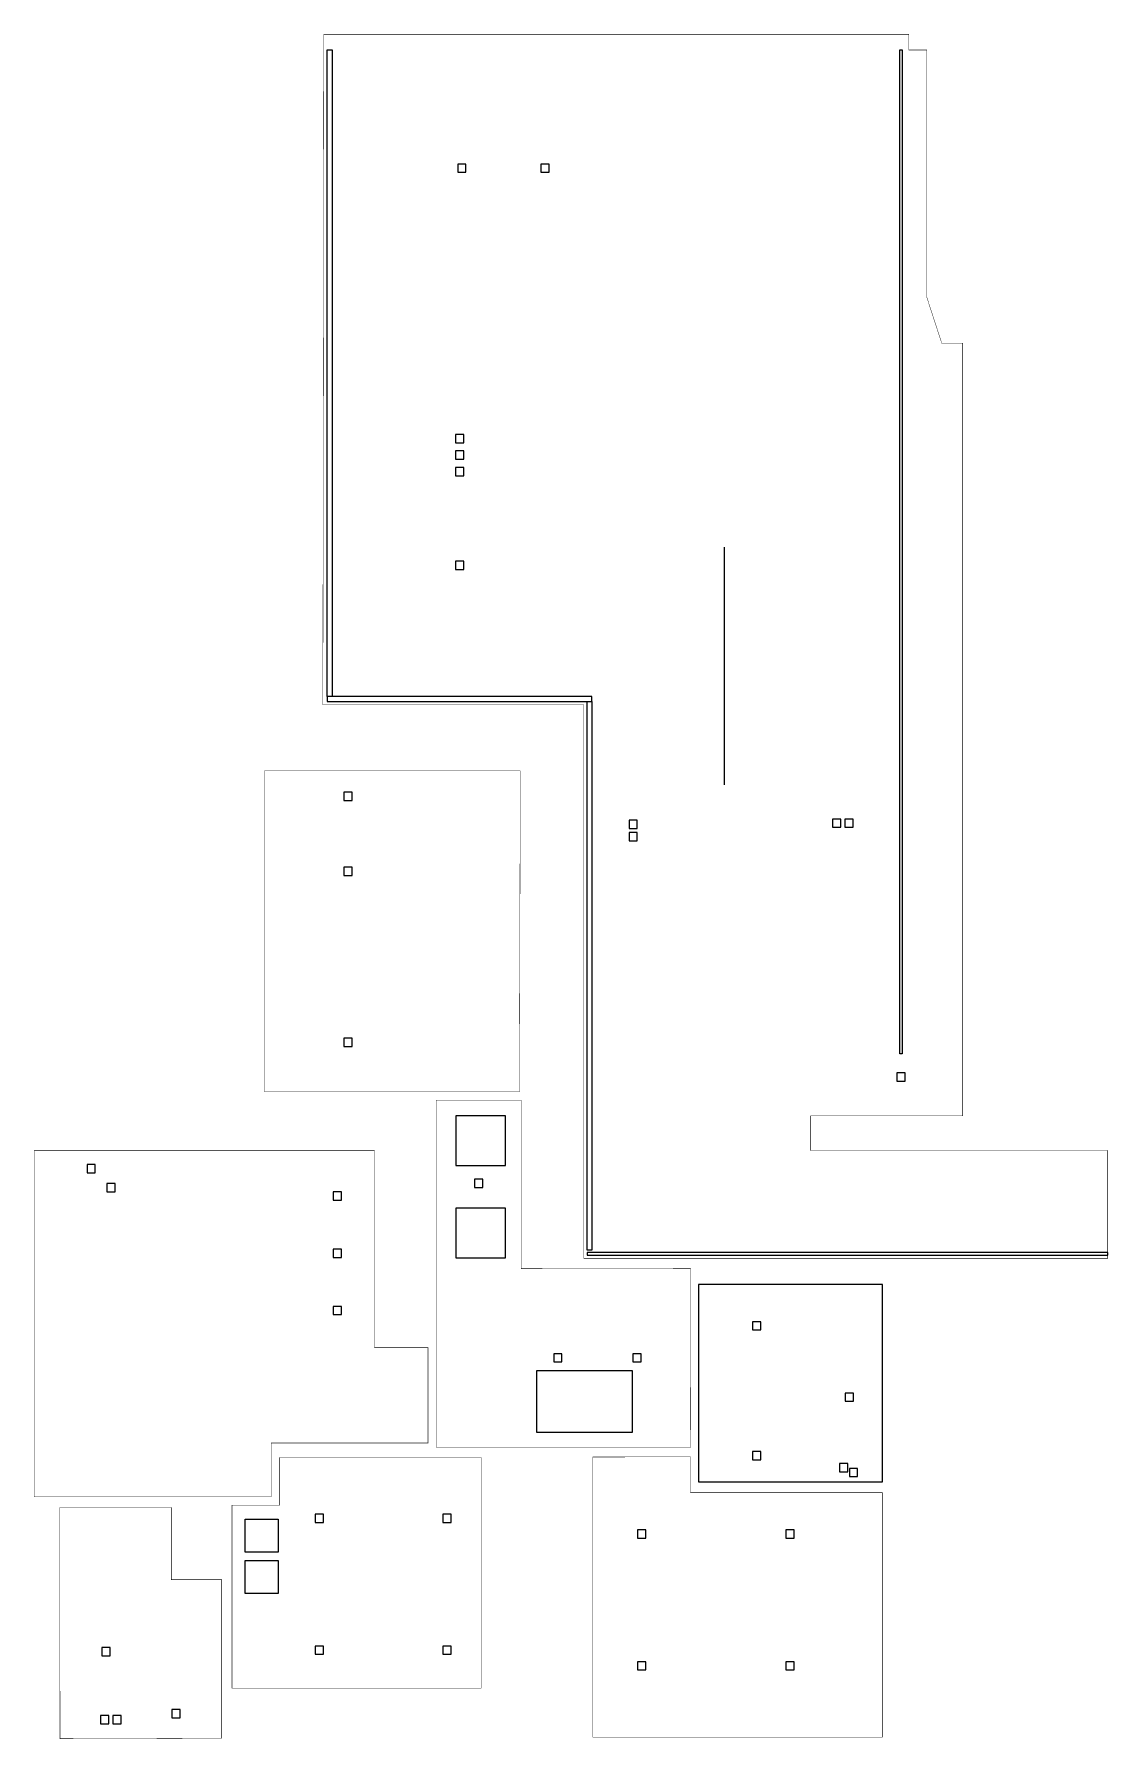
# Model space of a CAD drawing. Header units: metres. Extents: x 1002 to 14036, y 2113 to 22796.
import ezdxf

# ---------------------------------------------------------------- set-up
doc = ezdxf.new("R2010")
doc.units = ezdxf.units.M
doc.layers.add('AREE LEONARDO', color=7, linetype='Continuous')

msp = doc.modelspace()

# ---------------------------------------------------------------- linework, layer by layer
at = {"layer": 'AREE LEONARDO'}
msp.add_line((9379, 16571), (9379, 13689), dxfattribs=at)
at = {"layer": 'AREE LEONARDO', "color": 5, "const_width": 5}
for points in [[(4518, 22793), (11618, 22793), (11618, 22603), (11838, 22603), (11838, 19601), (12018, 19047), (12273, 19047), (12273, 9673), (10428, 9673), (10428, 9253), (14033, 9253), (14033, 7943), (7673, 7943), (7673, 14658), (4507, 14659)], [(6893, 9963), (3798, 9963), (3798, 13859), (6903, 13859)], [(5883, 5653), (5883, 9863), (6913, 9863), (6913, 7818), (8968, 7822), (8972, 5653)], [(1004, 9250), (5133, 9250), (5133, 6860), (5783, 6860), (5783, 5703), (3879, 5703), (3879, 5050), (1004, 5050)], [(3404, 4950), (3983, 4950), (3983, 5528), (6428, 5528), (6428, 2730), (3404, 2730)], [(11298, 5100), (8968, 5100), (8968, 5535), (7783, 5533), (7783, 2135), (11298, 2135)]]:
    msp.add_lwpolyline(points, close=True, dxfattribs=at)
at = {"layer": 'AREE LEONARDO', "color": 2}
for points in [[(4558, 22603), (4618, 22603), (4618, 14758), (4558, 14758)], [(11508, 22603), (11538, 22603), (11538, 10423), (11508, 10423)], [(6244, 21219), (6144, 21219), (6144, 21119), (6244, 21119)], [(7254, 21219), (7154, 21219), (7154, 21119), (7254, 21119)], [(6218, 17938), (6118, 17938), (6118, 17838), (6218, 17838)], [(6218, 17738), (6118, 17738), (6118, 17638), (6218, 17638)], [(6218, 17538), (6118, 17538), (6118, 17438), (6218, 17438)], [(6218, 16401), (6118, 16401), (6118, 16301), (6218, 16301)], [(4558, 14698), (7773, 14698), (7773, 14758), (4558, 14758)], [(7713, 14698), (7773, 14698), (7773, 8043), (7713, 8043)], [(4862, 13599), (4762, 13599), (4762, 13499), (4862, 13499)], [(8323, 13258), (8223, 13258), (8223, 13158), (8323, 13158)], [(10793, 13273), (10693, 13273), (10693, 13173), (10793, 13173)], [(10943, 13273), (10843, 13273), (10843, 13173), (10943, 13173)], [(8323, 13108), (8223, 13108), (8223, 13008), (8323, 13008)], [(4862, 12689), (4762, 12689), (4762, 12589), (4862, 12589)], [(4862, 10613), (4762, 10613), (4762, 10513), (4862, 10513)], [(11573, 10193), (11473, 10193), (11473, 10093), (11573, 10093)], [(1744, 9080), (1644, 9080), (1644, 8980), (1744, 8980)], [(6448, 8903), (6348, 8903), (6348, 8803), (6448, 8803)], [(1984, 8850), (1884, 8850), (1884, 8750), (1984, 8750)], [(4733, 8750), (4633, 8750), (4633, 8650), (4733, 8650)], [(4733, 8055), (4633, 8055), (4633, 7955), (4733, 7955)], [(7713, 7983), (14033, 7983), (14033, 8013), (7713, 8013)], [(4733, 7360), (4633, 7360), (4633, 7260), (4733, 7260)], [(9821, 7175), (9721, 7175), (9721, 7075), (9821, 7075)], [(7409, 6786), (7309, 6786), (7309, 6686), (7409, 6686)], [(8370, 6786), (8270, 6786), (8270, 6686), (8370, 6686)], [(7102, 6581), (8262, 6581), (8262, 5832), (7102, 5832)], [(10948, 6309), (10848, 6309), (10848, 6209), (10948, 6209)], [(9821, 5600), (9721, 5600), (9721, 5500), (9821, 5500)], [(10878, 5455), (10778, 5455), (10778, 5355), (10878, 5355)], [(10998, 5395), (10898, 5395), (10898, 5295), (10998, 5295)], [(3563, 4778), (3963, 4778), (3963, 4378), (3563, 4378)], [(4513, 4840), (4413, 4840), (4413, 4740), (4513, 4740)], [(6063, 4840), (5963, 4840), (5963, 4740), (6063, 4740)], [(8426, 4650), (8326, 4650), (8326, 4550), (8426, 4550)], [(10226, 4650), (10126, 4650), (10126, 4550), (10226, 4550)], [(3563, 4278), (3963, 4278), (3963, 3878), (3563, 3878)], [(1925, 3222), (1825, 3222), (1825, 3122), (1925, 3122)], [(4513, 3240), (4413, 3240), (4413, 3140), (4513, 3140)], [(6063, 3240), (5963, 3240), (5963, 3140), (6063, 3140)], [(8426, 3050), (8326, 3050), (8326, 2950), (8426, 2950)], [(10226, 3050), (10126, 3050), (10126, 2950), (10226, 2950)], [(1908, 2398), (1808, 2398), (1808, 2298), (1908, 2298)], [(2058, 2398), (1958, 2398), (1958, 2298), (2058, 2298)], [(2774, 2470), (2674, 2470), (2674, 2370), (2774, 2370)]]:
    msp.add_lwpolyline(points, close=True, dxfattribs=at)
at = {"layer": 'AREE LEONARDO', "color": 1}
for points in [[(6122, 9071), (6722, 9071), (6722, 9671), (6122, 9671)], [(6122, 7951), (6722, 7951), (6722, 8551), (6122, 8551)]]:
    msp.add_lwpolyline(points, close=True, dxfattribs=at)
at = {"layer": 'AREE LEONARDO', "color": 3}
msp.add_lwpolyline([(11298, 7625), (9068, 7625), (9068, 5230), (11298, 5230)], close=True, dxfattribs=at)
at = {"layer": 'AREE LEONARDO', "color": 3, "const_width": 5}
msp.add_lwpolyline([(1315, 4920), (2668, 4920), (2668, 4045), (3279, 4045), (3279, 2122), (1316, 2116)], close=True, dxfattribs=at)

doc.saveas('drawing.dxf')
